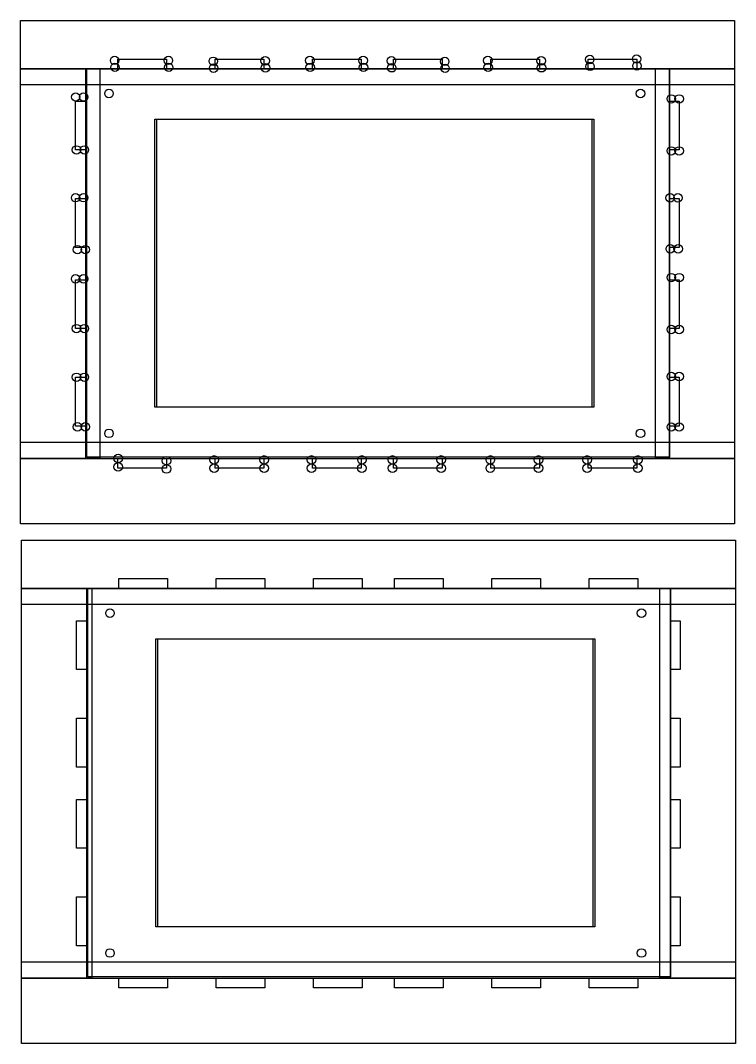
# Model space of a CAD drawing. Extents: x 37 to 368, y 10 to 598.
# Drawn here: x 93 to 313.4, y 9.9 to 324.9 of the extents above; entities that cross this region are included whole.
import ezdxf

# ---------------------------------------------------------------- set-up
doc = ezdxf.new("R2010")
doc.units = 0
doc.layers.add('Layer_1', color=7, linetype='CONTINUOUS')

msp = doc.modelspace()

# ---------------------------------------------------------------- linework, layer by layer
at = {"layer": 'Layer_1', "color": 7}
for points in [[(93, 324.86832), (313.077609, 324.86832), (313.077609, 309.999984), (93, 309.999984), (93, 324.86832)], [(93, 324.86832), (313.077609, 324.86832), (313.077609, 304.999992), (93, 304.999992), (93, 324.86832)], [(123.000002, 312.999975), (138.000002, 312.999975), (138.000002, 309.999975), (123.000002, 309.999975), (123.000002, 312.999975)], [(123.000002, 312.999975), (138.000002, 312.999975), (138.000002, 309.999975), (123.000002, 309.999975), (123.000002, 312.999975)], [(123.333558, 312.569567), (123.333558, 312.569567)], [(139.898001, 312.569567), (139.898001, 312.569567)], [(152.999999, 312.999992), (167.999998, 312.999992), (167.999998, 309.999992), (152.999999, 309.999992), (152.999999, 312.999992)], [(152.999999, 312.999992), (167.999998, 312.999992), (167.999998, 309.999992), (152.999999, 309.999992), (152.999999, 312.999992)], [(153.73709, 312.301527), (153.73709, 312.301527)], [(169.737092, 312.430416), (169.737092, 312.430416)], [(182.999992, 312.999992), (197.999992, 312.999992), (197.999992, 309.999992), (182.999992, 309.999992), (182.999992, 312.999992)], [(182.999992, 312.999992), (197.999992, 312.999992), (197.999992, 309.999992), (182.999992, 309.999992), (182.999992, 312.999992)], [(183.501072, 312.569567), (183.501072, 312.569567)], [(199.936628, 312.569567), (199.936628, 312.569567)], [(207.999999, 312.999992), (222.999998, 312.999992), (222.999998, 309.999992), (207.999999, 309.999992), (207.999999, 312.999992)], [(207.999999, 312.999992), (222.999998, 312.999992), (222.999998, 309.999992), (207.999999, 309.999992), (207.999999, 312.999992)], [(208.635092, 312.435547), (208.635092, 312.435547)], [(225.065516, 312.2629), (225.065516, 312.2629)], [(237.999995, 312.999992), (252.999995, 312.999992), (252.999995, 309.999992), (237.999995, 309.999992), (237.999995, 312.999992)], [(237.999995, 312.999992), (252.999995, 312.999992), (252.999995, 309.999992), (237.999995, 309.999992), (237.999995, 312.999992)], [(238.333556, 312.569567), (238.333556, 312.569567)], [(254.763981, 312.435547), (254.763981, 312.435547)], [(267.999989, 312.999975), (282.999989, 312.999975), (282.999989, 309.999975), (267.999989, 309.999975), (267.999989, 312.999975)], [(267.999989, 312.999975), (282.999989, 312.999975), (282.999989, 309.999975), (267.999989, 309.999975), (267.999989, 312.999975)], [(269.737092, 312.865971), (269.737092, 312.865971)], [(284.199536, 312.999991), (284.199536, 312.999991)], [(93, 309.999986), (113, 309.999986), (113, 189.999989), (93, 189.999989), (93, 309.999986)], [(93, 309.999986), (117.490002, 309.999986), (117.490002, 189.999989), (93, 189.999989), (93, 309.999986)], [(113.412053, 309.999986), (293.000007, 309.999986), (293.000007, 190.412039), (113.412053, 190.412039), (113.412053, 309.999986)], [(113.412053, 309.999986), (293.000007, 309.999986), (293.000007, 190.412039), (113.412053, 190.412039), (113.412053, 309.999986)], [(123.435556, 310.435547), (123.435556, 310.435547)], [(139.999999, 310.435547), (139.999999, 310.435547)], [(153.839088, 310.167507), (153.839088, 310.167507)], [(169.83909, 310.296396), (169.83909, 310.296396)], [(183.60307, 310.435547), (183.60307, 310.435547)], [(200.038626, 310.435547), (200.038626, 310.435547)], [(208.73709, 310.301527), (208.73709, 310.301527)], [(225.167514, 310.12888), (225.167514, 310.12888)], [(238.435554, 310.435547), (238.435554, 310.435547)], [(254.865979, 310.301527), (254.865979, 310.301527)], [(269.83909, 310.731951), (269.83909, 310.731951)], [(284.301534, 310.865971), (284.301534, 310.865971)], [(288.685563, 309.999986), (313.07761, 309.999986), (313.07761, 189.99998), (288.685563, 189.99998), (288.685563, 309.999986)], [(292.99995, 309.999986), (313.07757, 309.999986), (313.07757, 189.99998), (292.99995, 189.99998), (292.99995, 309.999986)], [(110.000003, 299.999976), (113.000003, 299.999976), (113.000003, 284.999976), (110.000003, 284.999976), (110.000003, 299.999976)], [(110.000003, 299.999976), (113.000003, 299.999976), (113.000003, 284.999976), (110.000003, 284.999976), (110.000003, 299.999976)], [(111.323535, 301.301527), (111.323535, 301.301527)], [(113.75909, 301.301527), (113.75909, 301.301527)], [(121.613334, 302.374992), (121.613334, 302.374992)], [(285.39556, 302.374992), (285.39556, 302.374992)], [(293.000007, 299.999976), (296.000007, 299.999976), (296.000007, 284.999976), (293.000007, 284.999976), (293.000007, 299.999976)], [(293.000007, 299.999976), (296.000007, 299.999976), (296.000007, 284.999976), (293.000007, 284.999976), (293.000007, 299.999976)], [(294.865981, 300.698456), (294.865981, 300.698456)], [(297.301536, 300.698456), (297.301536, 300.698456)], [(134.45858, 294.435535), (269.128886, 294.435535), (269.128886, 205.765228), (134.45858, 205.765228), (134.45858, 294.435535)], [(135.023025, 294.435535), (269.693331, 294.435535), (269.693331, 205.765228), (135.023025, 205.765228), (135.023025, 294.435535)], [(111.564445, 284.999991), (111.564445, 284.999991)], [(114, 284.999991), (114, 284.999991)], [(294.865981, 284.698456), (294.865981, 284.698456)], [(297.301536, 284.698456), (297.301536, 284.698456)], [(110.000003, 269.999981), (113.000003, 269.999981), (113.000003, 254.999982), (110.000003, 254.999982), (110.000003, 269.999981)], [(110.000003, 269.999981), (113.000003, 269.999981), (113.000003, 254.999982), (110.000003, 254.999982), (110.000003, 269.999981)], [(111.301535, 270.301527), (111.301535, 270.301527)], [(113.737091, 270.301527), (113.737091, 270.301527)], [(293.000007, 269.999981), (296.000007, 269.999981), (296.000007, 254.999982), (293.000007, 254.999982), (293.000007, 269.999981)], [(293.000007, 269.999981), (296.000007, 269.999981), (296.000007, 254.999982), (293.000007, 254.999982), (293.000007, 269.999981)], [(294.501536, 270.2629), (294.501536, 270.2629)], [(296.937091, 270.2629), (296.937091, 270.2629)], [(111.86598, 254.301527), (111.86598, 254.301527)], [(114.301535, 254.301527), (114.301535, 254.301527)], [(294.564443, 254.564437), (294.564443, 254.564437)], [(296.999999, 254.564437), (296.999999, 254.564437)], [(110.000003, 244.999993), (113.000003, 244.999993), (113.000003, 229.999993), (110.000003, 229.999993), (110.000003, 244.999993)], [(110.000003, 244.999993), (113.000003, 244.999993), (113.000003, 229.999993), (110.000003, 229.999993), (110.000003, 244.999993)], [(111.301535, 245.301528), (111.301535, 245.301528)], [(113.737091, 245.301528), (113.737091, 245.301528)], [(293.000007, 244.999993), (296.000007, 244.999993), (296.000007, 229.999993), (293.000007, 229.999993), (293.000007, 244.999993)], [(293.000007, 244.999993), (296.000007, 244.999993), (296.000007, 229.999993), (293.000007, 229.999993), (293.000007, 244.999993)], [(294.865981, 245.698457), (294.865981, 245.698457)], [(297.301536, 245.698457), (297.301536, 245.698457)], [(111.564445, 229.999992), (111.564445, 229.999992)], [(114, 229.999992), (114, 229.999992)], [(294.865981, 229.698455), (294.865981, 229.698455)], [(297.301536, 229.698455), (297.301536, 229.698455)], [(110.000003, 214.999999), (113.000003, 214.999999), (113.000003, 199.999999), (110.000003, 199.999999), (110.000003, 214.999999)], [(110.000003, 214.999999), (113.000003, 214.999999), (113.000003, 199.999999), (110.000003, 199.999999), (110.000003, 214.999999)], [(111.564445, 214.999991), (111.564445, 214.999991)], [(114, 214.999991), (114, 214.999991)], [(293.000007, 214.999999), (296.000007, 214.999999), (296.000007, 199.999999), (293.000007, 199.999999), (293.000007, 214.999999)], [(293.000007, 214.999999), (296.000007, 214.999999), (296.000007, 199.999999), (293.000007, 199.999999), (293.000007, 214.999999)], [(294.865981, 215.262901), (294.865981, 215.262901)], [(297.301536, 215.262901), (297.301536, 215.262901)], [(111.86598, 199.737083), (111.86598, 199.737083)], [(114.301535, 199.737083), (114.301535, 199.737083)], [(294.865981, 199.698456), (294.865981, 199.698456)], [(297.301536, 199.698456), (297.301536, 199.698456)], [(121.613227, 197.741992), (121.613227, 197.741992)], [(285.39556, 197.741992), (285.39556, 197.741992)], [(93, 194.999988), (313.077592, 194.999988), (313.077592, 169.868307), (93, 169.868307), (93, 194.999988)], [(93, 189.999993), (313.077592, 189.999993), (313.077592, 169.868312), (93, 169.868312), (93, 189.999993)], [(123.000002, 189.999993), (138.000002, 189.999993), (138.000002, 186.999993), (123.000002, 186.999993), (123.000002, 189.999993)], [(123.000002, 189.999993), (138.000002, 189.999993), (138.000002, 186.999993), (123.000002, 186.999993), (123.000002, 189.999993)], [(124.435556, 189.999993), (124.435556, 189.999993)], [(139.322228, 189.32222), (139.322228, 189.32222)], [(152.999999, 189.999993), (167.999998, 189.999993), (167.999998, 186.999993), (152.999999, 186.999993), (152.999999, 189.999993)], [(152.999999, 189.999993), (167.999998, 189.999993), (167.999998, 186.999993), (152.999999, 186.999993), (152.999999, 189.999993)], [(154.00633, 189.548875), (154.00633, 189.548875)], [(169.441887, 189.548875), (169.441887, 189.548875)], [(182.999992, 189.999993), (197.999992, 189.999993), (197.999992, 186.999993), (182.999992, 186.999993), (182.999992, 189.999993)], [(182.999992, 189.999993), (197.999992, 189.999993), (197.999992, 186.999993), (182.999992, 186.999993), (182.999992, 189.999993)], [(184.006329, 189.548875), (184.006329, 189.548875)], [(199.570774, 189.548875), (199.570774, 189.548875)], [(207.999999, 189.999993), (222.999998, 189.999993), (222.999998, 186.999993), (207.999999, 186.999993), (207.999999, 189.999993)], [(207.999999, 189.999993), (222.999998, 189.999993), (222.999998, 186.999993), (207.999999, 186.999993), (207.999999, 189.999993)], [(209.00633, 189.548875), (209.00633, 189.548875)], [(224.006331, 189.548875), (224.006331, 189.548875)], [(237.999995, 189.999993), (252.999995, 189.999993), (252.999995, 186.999993), (237.999995, 186.999993), (237.999995, 189.999993)], [(237.999995, 189.999993), (252.999995, 189.999993), (252.999995, 186.999993), (237.999995, 186.999993), (237.999995, 189.999993)], [(239.13522, 189.548875), (239.13522, 189.548875)], [(254.00633, 189.548875), (254.00633, 189.548875)], [(267.999989, 189.999993), (282.999989, 189.999993), (282.999989, 186.999993), (267.999989, 186.999993), (267.999989, 189.999993)], [(267.999989, 189.999993), (282.999989, 189.999993), (282.999989, 186.999993), (267.999989, 186.999993), (267.999989, 189.999993)], [(269.006331, 189.548875), (269.006331, 189.548875)], [(284.570774, 189.548875), (284.570774, 189.548875)], [(124.429226, 187.451109), (124.429226, 187.451109)], [(139.315898, 186.773335), (139.315898, 186.773335)], [(153.999999, 186.999991), (153.999999, 186.999991)], [(169.435557, 186.999991), (169.435557, 186.999991)], [(183.999999, 186.999991), (183.999999, 186.999991)], [(199.564444, 186.999991), (199.564444, 186.999991)], [(208.999999, 186.999991), (208.999999, 186.999991)], [(224, 186.999991), (224, 186.999991)], [(239.12889, 186.999991), (239.12889, 186.999991)], [(254, 186.999991), (254, 186.999991)], [(269.000001, 186.999991), (269.000001, 186.999991)], [(284.564443, 186.999991), (284.564443, 186.999991)], [(93.306666, 164.868321), (313.384274, 164.868321), (313.384274, 149.999984), (93.306666, 149.999984), (93.306666, 164.868321)], [(93.306666, 164.868321), (313.384274, 164.868321), (313.384274, 144.999988), (93.306666, 144.999988), (93.306666, 164.868321)], [(123.306668, 152.999976), (138.306667, 152.999976), (138.306667, 149.999976), (123.306668, 149.999976), (123.306668, 152.999976)], [(153.306664, 152.999993), (168.306664, 152.999993), (168.306664, 149.999993), (153.306664, 149.999993), (153.306664, 152.999993)], [(183.306658, 152.999993), (198.306658, 152.999993), (198.306658, 149.999993), (183.306658, 149.999993), (183.306658, 152.999993)], [(208.306664, 152.999993), (223.306664, 152.999993), (223.306664, 149.999993), (208.306664, 149.999993), (208.306664, 152.999993)], [(238.306661, 152.999993), (253.30666, 152.999993), (253.30666, 149.999993), (238.306661, 149.999993), (238.306661, 152.999993)], [(268.306654, 152.999976), (283.306654, 152.999976), (283.306654, 149.999976), (268.306654, 149.999976), (268.306654, 152.999976)], [(93.306666, 149.999988), (113.306666, 149.999988), (113.306666, 29.999991), (93.306666, 29.999991), (93.306666, 149.999988)], [(93.306666, 149.999988), (114.999999, 149.999988), (114.999999, 29.999991), (93.306666, 29.999991), (93.306666, 149.999988)], [(113.718718, 149.999988), (293.306672, 149.999988), (293.306672, 30.412041), (113.718718, 30.412041), (113.718718, 149.999988)], [(113.718718, 149.999988), (293.306672, 149.999988), (293.306672, 30.412041), (113.718718, 30.412041), (113.718718, 149.999988)], [(290.000013, 149.999988), (313.384279, 149.999988), (313.384279, 29.999982), (290.000013, 29.999982), (290.000013, 149.999988)], [(293.306641, 149.999988), (313.384261, 149.999988), (313.384261, 29.999982), (293.306641, 29.999982), (293.306641, 149.999988)], [(121.92, 142.37499), (121.92, 142.37499)], [(285.702225, 142.37499), (285.702225, 142.37499)], [(110.306668, 139.999977), (113.306668, 139.999977), (113.306668, 124.999977), (110.306668, 124.999977), (110.306668, 139.999977)], [(293.306669, 139.999977), (296.306669, 139.999977), (296.306669, 124.999977), (293.306669, 124.999977), (293.306669, 139.999977)], [(134.765246, 134.435528), (269.435552, 134.435528), (269.435552, 45.76522), (134.765246, 45.76522), (134.765246, 134.435528)], [(135.32969, 134.435528), (269.999996, 134.435528), (269.999996, 45.76522), (135.32969, 45.76522), (135.32969, 134.435528)], [(110.306668, 109.999983), (113.306668, 109.999983), (113.306668, 94.999984), (110.306668, 94.999984), (110.306668, 109.999983)], [(293.306669, 109.999983), (296.306669, 109.999983), (296.306669, 94.999984), (293.306669, 94.999984), (293.306669, 109.999983)], [(110.306668, 84.999991), (113.306668, 84.999991), (113.306668, 69.999991), (110.306668, 69.999991), (110.306668, 84.999991)], [(293.306669, 84.999991), (296.306669, 84.999991), (296.306669, 69.999991), (293.306669, 69.999991), (293.306669, 84.999991)], [(110.306668, 54.999997), (113.306668, 54.999997), (113.306668, 39.999998), (110.306668, 39.999998), (110.306668, 54.999997)], [(293.306669, 54.999997), (296.306669, 54.999997), (296.306669, 39.999998), (293.306669, 39.999998), (293.306669, 54.999997)], [(93.306666, 34.999995), (313.384257, 34.999995), (313.384257, 9.868314), (93.306666, 9.868314), (93.306666, 34.999995)], [(121.919892, 37.741991), (121.919892, 37.741991)], [(285.702225, 37.741991), (285.702225, 37.741991)], [(93.306666, 29.999991), (313.384257, 29.999991), (313.384257, 9.86831), (93.306666, 9.86831), (93.306666, 29.999991)], [(123.306668, 29.999991), (138.306667, 29.999991), (138.306667, 26.999991), (123.306668, 26.999991), (123.306668, 29.999991)], [(153.306664, 29.999991), (168.306664, 29.999991), (168.306664, 26.999991), (153.306664, 26.999991), (153.306664, 29.999991)], [(183.306658, 29.999991), (198.306658, 29.999991), (198.306658, 26.999991), (183.306658, 26.999991), (183.306658, 29.999991)], [(208.306664, 29.999991), (223.306664, 29.999991), (223.306664, 26.999991), (208.306664, 26.999991), (208.306664, 29.999991)], [(238.306661, 29.999991), (253.30666, 29.999991), (253.30666, 26.999991), (238.306661, 26.999991), (238.306661, 29.999991)], [(268.306654, 29.999991), (283.306654, 29.999991), (283.306654, 26.999991), (268.306654, 26.999991), (268.306654, 29.999991)]]:
    msp.add_lwpolyline(points, close=True, dxfattribs=at)
for points in [[(120.730488, 312.569567), (120.730488, 313.288385), (121.313205, 313.871102), (122.032022, 313.871102)], [(122.032022, 311.268031), (121.313205, 311.268031), (120.730488, 311.850748), (120.730488, 312.569567)], [(122.032022, 313.871102), (122.750841, 313.871102), (123.333558, 313.288385), (123.333558, 312.569567)], [(123.333558, 312.569567), (123.333558, 311.850748), (122.750841, 311.268031), (122.032022, 311.268031)], [(137.294931, 312.569567), (137.294931, 313.288385), (137.877648, 313.871102), (138.596465, 313.871102)], [(138.596465, 311.268031), (137.877648, 311.268031), (137.294931, 311.850748), (137.294931, 312.569567)], [(138.596465, 313.871102), (139.315284, 313.871102), (139.898001, 313.288385), (139.898001, 312.569567)], [(139.898001, 312.569567), (139.898001, 311.850748), (139.315284, 311.268031), (138.596465, 311.268031)], [(151.134019, 312.301527), (151.134019, 313.020345), (151.716737, 313.603062), (152.435554, 313.603062)], [(152.435554, 310.999991), (151.716737, 310.999991), (151.134019, 311.582708), (151.134019, 312.301527)], [(152.435554, 313.603062), (153.154373, 313.603062), (153.73709, 313.020345), (153.73709, 312.301527)], [(153.73709, 312.301527), (153.73709, 311.582708), (153.154373, 310.999991), (152.435554, 310.999991)], [(167.134021, 312.430416), (167.134021, 313.149234), (167.716738, 313.731951), (168.435556, 313.731951)], [(168.435556, 311.12888), (167.716738, 311.12888), (167.134021, 311.711597), (167.134021, 312.430416)], [(168.435556, 313.731951), (169.154374, 313.731951), (169.737092, 313.149234), (169.737092, 312.430416)], [(169.737092, 312.430416), (169.737092, 311.711597), (169.154374, 311.12888), (168.435556, 311.12888)], [(180.898002, 312.569567), (180.898002, 313.288385), (181.480719, 313.871102), (182.199536, 313.871102)], [(182.199536, 311.268031), (181.480719, 311.268031), (180.898002, 311.850748), (180.898002, 312.569567)], [(182.199536, 313.871102), (182.918355, 313.871102), (183.501072, 313.288385), (183.501072, 312.569567)], [(183.501072, 312.569567), (183.501072, 311.850748), (182.918355, 311.268031), (182.199536, 311.268031)], [(197.333557, 312.569567), (197.333557, 313.288385), (197.916274, 313.871102), (198.635092, 313.871102)], [(198.635092, 311.268031), (197.916274, 311.268031), (197.333557, 311.850748), (197.333557, 312.569567)], [(198.635092, 313.871102), (199.353911, 313.871102), (199.936628, 313.288385), (199.936628, 312.569567)], [(199.936628, 312.569567), (199.936628, 311.850748), (199.353911, 311.268031), (198.635092, 311.268031)], [(206.032022, 312.435547), (206.032022, 313.154365), (206.614739, 313.737082), (207.333556, 313.737082)], [(207.333556, 311.134011), (206.614739, 311.134011), (206.032022, 311.716728), (206.032022, 312.435547)], [(207.333556, 313.737082), (208.052375, 313.737082), (208.635092, 313.154365), (208.635092, 312.435547)], [(208.635092, 312.435547), (208.635092, 311.716728), (208.052375, 311.134011), (207.333556, 311.134011)], [(222.462446, 312.2629), (222.462446, 312.981718), (223.045163, 313.564436), (223.763981, 313.564436)], [(223.763981, 310.961365), (223.045163, 310.961365), (222.462446, 311.544082), (222.462446, 312.2629)], [(223.763981, 313.564436), (224.482799, 313.564436), (225.065516, 312.981718), (225.065516, 312.2629)], [(225.065516, 312.2629), (225.065516, 311.544082), (224.482799, 310.961365), (223.763981, 310.961365)], [(235.730486, 312.569567), (235.730486, 313.288385), (236.313203, 313.871102), (237.032021, 313.871102)], [(237.032021, 311.268031), (236.313203, 311.268031), (235.730486, 311.850748), (235.730486, 312.569567)], [(237.032021, 313.871102), (237.750839, 313.871102), (238.333556, 313.288385), (238.333556, 312.569567)], [(238.333556, 312.569567), (238.333556, 311.850748), (237.750839, 311.268031), (237.032021, 311.268031)], [(252.160911, 312.435547), (252.160911, 313.154365), (252.743628, 313.737082), (253.462445, 313.737082)], [(253.462445, 311.134011), (252.743628, 311.134011), (252.160911, 311.716728), (252.160911, 312.435547)], [(253.462445, 313.737082), (254.181264, 313.737082), (254.763981, 313.154365), (254.763981, 312.435547)], [(254.763981, 312.435547), (254.763981, 311.716728), (254.181264, 311.134011), (253.462445, 311.134011)], [(267.134022, 312.865971), (267.134022, 313.584789), (267.716739, 314.167507), (268.435556, 314.167507)], [(268.435556, 311.564436), (267.716739, 311.564436), (267.134022, 312.147153), (267.134022, 312.865971)], [(267.23602, 310.731951), (267.23602, 311.450769), (267.818737, 312.033487), (268.537554, 312.033487)], [(268.435556, 314.167507), (269.154375, 314.167507), (269.737092, 313.584789), (269.737092, 312.865971)], [(269.737092, 312.865971), (269.737092, 312.147153), (269.154375, 311.564436), (268.435556, 311.564436)], [(268.537554, 312.033487), (269.256373, 312.033487), (269.83909, 311.450769), (269.83909, 310.731951)], [(281.596466, 312.999991), (281.596466, 313.718809), (282.179183, 314.301527), (282.898, 314.301527)], [(282.898, 311.698456), (282.179183, 311.698456), (281.596466, 312.281173), (281.596466, 312.999991)], [(281.698464, 310.865971), (281.698464, 311.584789), (282.281181, 312.167507), (282.999998, 312.167507)], [(282.898, 314.301527), (283.616819, 314.301527), (284.199536, 313.718809), (284.199536, 312.999991)], [(284.199536, 312.999991), (284.199536, 312.281173), (283.616819, 311.698456), (282.898, 311.698456)], [(282.999998, 312.167507), (283.718817, 312.167507), (284.301534, 311.584789), (284.301534, 310.865971)], [(120.832485, 310.435547), (120.832485, 311.154365), (121.415203, 311.737082), (122.13402, 311.737082)], [(122.13402, 309.134011), (121.415203, 309.134011), (120.832485, 309.716729), (120.832485, 310.435547)], [(122.13402, 311.737082), (122.852839, 311.737082), (123.435556, 311.154365), (123.435556, 310.435547)], [(123.435556, 310.435547), (123.435556, 309.716729), (122.852839, 309.134011), (122.13402, 309.134011)], [(137.396929, 310.435547), (137.396929, 311.154365), (137.979646, 311.737082), (138.698463, 311.737082)], [(138.698463, 309.134011), (137.979646, 309.134011), (137.396929, 309.716729), (137.396929, 310.435547)], [(138.698463, 311.737082), (139.417282, 311.737082), (139.999999, 311.154365), (139.999999, 310.435547)], [(139.999999, 310.435547), (139.999999, 309.716729), (139.417282, 309.134011), (138.698463, 309.134011)], [(151.236017, 310.167507), (151.236017, 310.886325), (151.818734, 311.469042), (152.537552, 311.469042)], [(152.537552, 308.865971), (151.818734, 308.865971), (151.236017, 309.448689), (151.236017, 310.167507)], [(152.537552, 311.469042), (153.256371, 311.469042), (153.839088, 310.886325), (153.839088, 310.167507)], [(153.839088, 310.167507), (153.839088, 309.448689), (153.256371, 308.865971), (152.537552, 308.865971)], [(167.236019, 310.296396), (167.236019, 311.015214), (167.818736, 311.597931), (168.537554, 311.597931)], [(168.537554, 308.99486), (167.818736, 308.99486), (167.236019, 309.577577), (167.236019, 310.296396)], [(168.537554, 311.597931), (169.256372, 311.597931), (169.83909, 311.015214), (169.83909, 310.296396)], [(169.83909, 310.296396), (169.83909, 309.577577), (169.256372, 308.99486), (168.537554, 308.99486)], [(181, 310.435547), (181, 311.154365), (181.582717, 311.737082), (182.301534, 311.737082)], [(182.301534, 309.134011), (181.582717, 309.134011), (181, 309.716729), (181, 310.435547)], [(182.301534, 311.737082), (183.020353, 311.737082), (183.60307, 311.154365), (183.60307, 310.435547)], [(183.60307, 310.435547), (183.60307, 309.716729), (183.020353, 309.134011), (182.301534, 309.134011)], [(197.435555, 310.435547), (197.435555, 311.154365), (198.018272, 311.737082), (198.73709, 311.737082)], [(198.73709, 309.134011), (198.018272, 309.134011), (197.435555, 309.716729), (197.435555, 310.435547)], [(198.73709, 311.737082), (199.455908, 311.737082), (200.038626, 311.154365), (200.038626, 310.435547)], [(200.038626, 310.435547), (200.038626, 309.716729), (199.455908, 309.134011), (198.73709, 309.134011)], [(206.13402, 310.301527), (206.13402, 311.020345), (206.716737, 311.603062), (207.435554, 311.603062)], [(207.435554, 308.999991), (206.716737, 308.999991), (206.13402, 309.582709), (206.13402, 310.301527)], [(207.435554, 311.603062), (208.154373, 311.603062), (208.73709, 311.020345), (208.73709, 310.301527)], [(208.73709, 310.301527), (208.73709, 309.582709), (208.154373, 308.999991), (207.435554, 308.999991)], [(222.564444, 310.12888), (222.564444, 310.847698), (223.147161, 311.430416), (223.865979, 311.430416)], [(223.865979, 308.827345), (223.147161, 308.827345), (222.564444, 309.410062), (222.564444, 310.12888)], [(223.865979, 311.430416), (224.584797, 311.430416), (225.167514, 310.847698), (225.167514, 310.12888)], [(225.167514, 310.12888), (225.167514, 309.410062), (224.584797, 308.827345), (223.865979, 308.827345)], [(235.832484, 310.435547), (235.832484, 311.154365), (236.415201, 311.737082), (237.134018, 311.737082)], [(237.134018, 309.134011), (236.415201, 309.134011), (235.832484, 309.716729), (235.832484, 310.435547)], [(237.134018, 311.737082), (237.852837, 311.737082), (238.435554, 311.154365), (238.435554, 310.435547)], [(238.435554, 310.435547), (238.435554, 309.716729), (237.852837, 309.134011), (237.134018, 309.134011)], [(252.262909, 310.301527), (252.262909, 311.020345), (252.845626, 311.603062), (253.564443, 311.603062)], [(253.564443, 308.999991), (252.845626, 308.999991), (252.262909, 309.582709), (252.262909, 310.301527)], [(253.564443, 311.603062), (254.283262, 311.603062), (254.865979, 311.020345), (254.865979, 310.301527)], [(254.865979, 310.301527), (254.865979, 309.582709), (254.283262, 308.999991), (253.564443, 308.999991)], [(268.537554, 309.430416), (267.818737, 309.430416), (267.23602, 310.013133), (267.23602, 310.731951)], [(269.83909, 310.731951), (269.83909, 310.013133), (269.256373, 309.430416), (268.537554, 309.430416)], [(282.999998, 309.564436), (282.281181, 309.564436), (281.698464, 310.147153), (281.698464, 310.865971)], [(284.301534, 310.865971), (284.301534, 310.147153), (283.718817, 309.564436), (282.999998, 309.564436)], [(108.720464, 301.301527), (108.720464, 302.020345), (109.303182, 302.603062), (110.021999, 302.603062)], [(110.021999, 302.603062), (110.740818, 302.603062), (111.323535, 302.020345), (111.323535, 301.301527)], [(111.15602, 301.301527), (111.15602, 302.020345), (111.738737, 302.603062), (112.457554, 302.603062)], [(112.457554, 302.603062), (113.176373, 302.603062), (113.75909, 302.020345), (113.75909, 301.301527)], [(118.96888, 302.374992), (118.96888, 303.10524), (119.560862, 303.697217), (120.291107, 303.697217)], [(120.291107, 303.697217), (121.021353, 303.697217), (121.613334, 303.10524), (121.613334, 302.374992)], [(282.751105, 302.374992), (282.751105, 303.10524), (283.343087, 303.697217), (284.073332, 303.697217)], [(284.073332, 303.697217), (284.803579, 303.697217), (285.39556, 303.10524), (285.39556, 302.374992)], [(110.021999, 299.999991), (109.303182, 299.999991), (108.720464, 300.582708), (108.720464, 301.301527)], [(111.323535, 301.301527), (111.323535, 300.582708), (110.740818, 299.999991), (110.021999, 299.999991)], [(112.457554, 299.999991), (111.738737, 299.999991), (111.15602, 300.582708), (111.15602, 301.301527)], [(113.75909, 301.301527), (113.75909, 300.582708), (113.176373, 299.999991), (112.457554, 299.999991)], [(120.291107, 301.052768), (119.560862, 301.052768), (118.96888, 301.644744), (118.96888, 302.374992)], [(121.613334, 302.374992), (121.613334, 301.644744), (121.021353, 301.052768), (120.291107, 301.052768)], [(284.073332, 301.052768), (283.343087, 301.052768), (282.751105, 301.644744), (282.751105, 302.374992)], [(285.39556, 302.374992), (285.39556, 301.644744), (284.803579, 301.052768), (284.073332, 301.052768)], [(292.262911, 300.698456), (292.262911, 301.417274), (292.845628, 301.999991), (293.564445, 301.999991)], [(293.564445, 299.39692), (292.845628, 299.39692), (292.262911, 299.979637), (292.262911, 300.698456)], [(293.564445, 301.999991), (294.283264, 301.999991), (294.865981, 301.417274), (294.865981, 300.698456)], [(294.865981, 300.698456), (294.865981, 299.979637), (294.283264, 299.39692), (293.564445, 299.39692)], [(294.698466, 300.698456), (294.698466, 301.417274), (295.281183, 301.999991), (296, 301.999991)], [(296, 299.39692), (295.281183, 299.39692), (294.698466, 299.979637), (294.698466, 300.698456)], [(296, 301.999991), (296.718819, 301.999991), (297.301536, 301.417274), (297.301536, 300.698456)], [(297.301536, 300.698456), (297.301536, 299.979637), (296.718819, 299.39692), (296, 299.39692)], [(108.961375, 284.999991), (108.961375, 285.71881), (109.544092, 286.301527), (110.262909, 286.301527)], [(110.262909, 283.698456), (109.544092, 283.698456), (108.961375, 284.281173), (108.961375, 284.999991)], [(110.262909, 286.301527), (110.981728, 286.301527), (111.564445, 285.71881), (111.564445, 284.999991)], [(111.564445, 284.999991), (111.564445, 284.281173), (110.981728, 283.698456), (110.262909, 283.698456)], [(111.39693, 284.999991), (111.39693, 285.71881), (111.979647, 286.301527), (112.698465, 286.301527)], [(112.698465, 283.698456), (111.979647, 283.698456), (111.39693, 284.281173), (111.39693, 284.999991)], [(112.698465, 286.301527), (113.417283, 286.301527), (114, 285.71881), (114, 284.999991)], [(114, 284.999991), (114, 284.281173), (113.417283, 283.698456), (112.698465, 283.698456)], [(292.262911, 284.698456), (292.262911, 285.417274), (292.845628, 285.999991), (293.564445, 285.999991)], [(293.564445, 283.39692), (292.845628, 283.39692), (292.262911, 283.979638), (292.262911, 284.698456)], [(293.564445, 285.999991), (294.283264, 285.999991), (294.865981, 285.417274), (294.865981, 284.698456)], [(294.865981, 284.698456), (294.865981, 283.979638), (294.283264, 283.39692), (293.564445, 283.39692)], [(294.698466, 284.698456), (294.698466, 285.417274), (295.281183, 285.999991), (296, 285.999991)], [(296, 283.39692), (295.281183, 283.39692), (294.698466, 283.979638), (294.698466, 284.698456)], [(296, 285.999991), (296.718819, 285.999991), (297.301536, 285.417274), (297.301536, 284.698456)], [(297.301536, 284.698456), (297.301536, 283.979638), (296.718819, 283.39692), (296, 283.39692)], [(108.698465, 270.301527), (108.698465, 271.020345), (109.281182, 271.603062), (110, 271.603062)], [(110, 271.603062), (110.718818, 271.603062), (111.301535, 271.020345), (111.301535, 270.301527)], [(111.13402, 270.301527), (111.13402, 271.020345), (111.716738, 271.603062), (112.435555, 271.603062)], [(112.435555, 271.603062), (113.154374, 271.603062), (113.737091, 271.020345), (113.737091, 270.301527)], [(291.898466, 270.2629), (291.898466, 270.981719), (292.481183, 271.564436), (293.2, 271.564436)], [(293.2, 271.564436), (293.918819, 271.564436), (294.501536, 270.981719), (294.501536, 270.2629)], [(294.334021, 270.2629), (294.334021, 270.981719), (294.916738, 271.564436), (295.635555, 271.564436)], [(295.635555, 271.564436), (296.354374, 271.564436), (296.937091, 270.981719), (296.937091, 270.2629)], [(110, 268.999991), (109.281182, 268.999991), (108.698465, 269.582709), (108.698465, 270.301527)], [(111.301535, 270.301527), (111.301535, 269.582709), (110.718818, 268.999991), (110, 268.999991)], [(112.435555, 268.999991), (111.716738, 268.999991), (111.13402, 269.582709), (111.13402, 270.301527)], [(113.737091, 270.301527), (113.737091, 269.582709), (113.154374, 268.999991), (112.435555, 268.999991)], [(293.2, 268.961365), (292.481183, 268.961365), (291.898466, 269.544082), (291.898466, 270.2629)], [(294.501536, 270.2629), (294.501536, 269.544082), (293.918819, 268.961365), (293.2, 268.961365)], [(295.635555, 268.961365), (294.916738, 268.961365), (294.334021, 269.544082), (294.334021, 270.2629)], [(296.937091, 270.2629), (296.937091, 269.544082), (296.354374, 268.961365), (295.635555, 268.961365)], [(109.26291, 254.301527), (109.26291, 255.020345), (109.845627, 255.603063), (110.564444, 255.603063)], [(110.564444, 255.603063), (111.283263, 255.603063), (111.86598, 255.020345), (111.86598, 254.301527)], [(111.698465, 254.301527), (111.698465, 255.020345), (112.281182, 255.603063), (112.999999, 255.603063)], [(112.999999, 255.603063), (113.718818, 255.603063), (114.301535, 255.020345), (114.301535, 254.301527)], [(291.961373, 254.564437), (291.961373, 255.283255), (292.54409, 255.865972), (293.262907, 255.865972)], [(293.262907, 255.865972), (293.981726, 255.865972), (294.564443, 255.283255), (294.564443, 254.564437)], [(294.396928, 254.564437), (294.396928, 255.283255), (294.979645, 255.865972), (295.698463, 255.865972)], [(295.698463, 255.865972), (296.417281, 255.865972), (296.999999, 255.283255), (296.999999, 254.564437)], [(110.564444, 252.999992), (109.845627, 252.999992), (109.26291, 253.582709), (109.26291, 254.301527)], [(111.86598, 254.301527), (111.86598, 253.582709), (111.283263, 252.999992), (110.564444, 252.999992)], [(112.999999, 252.999992), (112.281182, 252.999992), (111.698465, 253.582709), (111.698465, 254.301527)], [(114.301535, 254.301527), (114.301535, 253.582709), (113.718818, 252.999992), (112.999999, 252.999992)], [(293.262907, 253.262901), (292.54409, 253.262901), (291.961373, 253.845619), (291.961373, 254.564437)], [(294.564443, 254.564437), (294.564443, 253.845619), (293.981726, 253.262901), (293.262907, 253.262901)], [(295.698463, 253.262901), (294.979645, 253.262901), (294.396928, 253.845619), (294.396928, 254.564437)], [(296.999999, 254.564437), (296.999999, 253.845619), (296.417281, 253.262901), (295.698463, 253.262901)], [(108.698465, 245.301528), (108.698465, 246.020346), (109.281182, 246.603064), (110, 246.603064)], [(110, 246.603064), (110.718818, 246.603064), (111.301535, 246.020346), (111.301535, 245.301528)], [(111.13402, 245.301528), (111.13402, 246.020346), (111.716738, 246.603064), (112.435555, 246.603064)], [(112.435555, 246.603064), (113.154374, 246.603064), (113.737091, 246.020346), (113.737091, 245.301528)], [(292.262911, 245.698457), (292.262911, 246.417275), (292.845628, 246.999992), (293.564445, 246.999992)], [(293.564445, 246.999992), (294.283264, 246.999992), (294.865981, 246.417275), (294.865981, 245.698457)], [(294.698466, 245.698457), (294.698466, 246.417275), (295.281183, 246.999992), (296, 246.999992)], [(296, 246.999992), (296.718819, 246.999992), (297.301536, 246.417275), (297.301536, 245.698457)], [(110, 243.999993), (109.281182, 243.999993), (108.698465, 244.58271), (108.698465, 245.301528)], [(111.301535, 245.301528), (111.301535, 244.58271), (110.718818, 243.999993), (110, 243.999993)], [(112.435555, 243.999993), (111.716738, 243.999993), (111.13402, 244.58271), (111.13402, 245.301528)], [(113.737091, 245.301528), (113.737091, 244.58271), (113.154374, 243.999993), (112.435555, 243.999993)], [(293.564445, 244.396921), (292.845628, 244.396921), (292.262911, 244.979638), (292.262911, 245.698457)], [(294.865981, 245.698457), (294.865981, 244.979638), (294.283264, 244.396921), (293.564445, 244.396921)], [(296, 244.396921), (295.281183, 244.396921), (294.698466, 244.979638), (294.698466, 245.698457)], [(297.301536, 245.698457), (297.301536, 244.979638), (296.718819, 244.396921), (296, 244.396921)], [(108.961375, 229.999992), (108.961375, 230.718811), (109.544092, 231.301528), (110.262909, 231.301528)], [(110.262909, 228.698457), (109.544092, 228.698457), (108.961375, 229.281174), (108.961375, 229.999992)], [(110.262909, 231.301528), (110.981728, 231.301528), (111.564445, 230.718811), (111.564445, 229.999992)], [(111.564445, 229.999992), (111.564445, 229.281174), (110.981728, 228.698457), (110.262909, 228.698457)], [(111.39693, 229.999992), (111.39693, 230.718811), (111.979647, 231.301528), (112.698465, 231.301528)], [(112.698465, 228.698457), (111.979647, 228.698457), (111.39693, 229.281174), (111.39693, 229.999992)], [(112.698465, 231.301528), (113.417283, 231.301528), (114, 230.718811), (114, 229.999992)], [(114, 229.999992), (114, 229.281174), (113.417283, 228.698457), (112.698465, 228.698457)], [(292.262911, 229.698455), (292.262911, 230.417273), (292.845628, 230.99999), (293.564445, 230.99999)], [(293.564445, 230.99999), (294.283264, 230.99999), (294.865981, 230.417273), (294.865981, 229.698455)], [(294.698466, 229.698455), (294.698466, 230.417273), (295.281183, 230.99999), (296, 230.99999)], [(296, 230.99999), (296.718819, 230.99999), (297.301536, 230.417273), (297.301536, 229.698455)], [(293.564445, 228.396919), (292.845628, 228.396919), (292.262911, 228.979637), (292.262911, 229.698455)], [(294.865981, 229.698455), (294.865981, 228.979637), (294.283264, 228.396919), (293.564445, 228.396919)], [(296, 228.396919), (295.281183, 228.396919), (294.698466, 228.979637), (294.698466, 229.698455)], [(297.301536, 229.698455), (297.301536, 228.979637), (296.718819, 228.396919), (296, 228.396919)], [(108.961375, 214.999991), (108.961375, 215.71881), (109.544092, 216.301527), (110.262909, 216.301527)], [(110.262909, 213.698456), (109.544092, 213.698456), (108.961375, 214.281173), (108.961375, 214.999991)], [(110.262909, 216.301527), (110.981728, 216.301527), (111.564445, 215.71881), (111.564445, 214.999991)], [(111.564445, 214.999991), (111.564445, 214.281173), (110.981728, 213.698456), (110.262909, 213.698456)], [(111.39693, 214.999991), (111.39693, 215.71881), (111.979647, 216.301527), (112.698465, 216.301527)], [(112.698465, 213.698456), (111.979647, 213.698456), (111.39693, 214.281173), (111.39693, 214.999991)], [(112.698465, 216.301527), (113.417283, 216.301527), (114, 215.71881), (114, 214.999991)], [(114, 214.999991), (114, 214.281173), (113.417283, 213.698456), (112.698465, 213.698456)], [(292.262911, 215.262901), (292.262911, 215.981719), (292.845628, 216.564437), (293.564445, 216.564437)], [(293.564445, 213.961366), (292.845628, 213.961366), (292.262911, 214.544083), (292.262911, 215.262901)], [(293.564445, 216.564437), (294.283264, 216.564437), (294.865981, 215.981719), (294.865981, 215.262901)], [(294.865981, 215.262901), (294.865981, 214.544083), (294.283264, 213.961366), (293.564445, 213.961366)], [(294.698466, 215.262901), (294.698466, 215.981719), (295.281183, 216.564437), (296, 216.564437)], [(296, 213.961366), (295.281183, 213.961366), (294.698466, 214.544083), (294.698466, 215.262901)], [(296, 216.564437), (296.718819, 216.564437), (297.301536, 215.981719), (297.301536, 215.262901)], [(297.301536, 215.262901), (297.301536, 214.544083), (296.718819, 213.961366), (296, 213.961366)], [(109.26291, 199.737083), (109.26291, 200.455902), (109.845627, 201.038619), (110.564444, 201.038619)], [(110.564444, 198.435548), (109.845627, 198.435548), (109.26291, 199.018265), (109.26291, 199.737083)], [(110.564444, 201.038619), (111.283263, 201.038619), (111.86598, 200.455902), (111.86598, 199.737083)], [(111.86598, 199.737083), (111.86598, 199.018265), (111.283263, 198.435548), (110.564444, 198.435548)], [(111.698465, 199.737083), (111.698465, 200.455902), (112.281182, 201.038619), (112.999999, 201.038619)], [(112.999999, 198.435548), (112.281182, 198.435548), (111.698465, 199.018265), (111.698465, 199.737083)], [(112.999999, 201.038619), (113.718818, 201.038619), (114.301535, 200.455902), (114.301535, 199.737083)], [(114.301535, 199.737083), (114.301535, 199.018265), (113.718818, 198.435548), (112.999999, 198.435548)], [(118.968772, 197.741992), (118.968772, 198.47224), (119.560755, 199.064217), (120.291, 199.064217)], [(120.291, 199.064217), (121.021246, 199.064217), (121.613227, 198.47224), (121.613227, 197.741992)], [(282.751105, 197.741992), (282.751105, 198.47224), (283.343087, 199.064217), (284.073332, 199.064217)], [(284.073332, 199.064217), (284.803579, 199.064217), (285.39556, 198.47224), (285.39556, 197.741992)], [(292.262911, 199.698456), (292.262911, 200.417274), (292.845628, 200.999991), (293.564445, 200.999991)], [(293.564445, 198.39692), (292.845628, 198.39692), (292.262911, 198.979637), (292.262911, 199.698456)], [(293.564445, 200.999991), (294.283264, 200.999991), (294.865981, 200.417274), (294.865981, 199.698456)], [(294.865981, 199.698456), (294.865981, 198.979637), (294.283264, 198.39692), (293.564445, 198.39692)], [(294.698466, 199.698456), (294.698466, 200.417274), (295.281183, 200.999991), (296, 200.999991)], [(296, 198.39692), (295.281183, 198.39692), (294.698466, 198.979637), (294.698466, 199.698456)], [(296, 200.999991), (296.718819, 200.999991), (297.301536, 200.417274), (297.301536, 199.698456)], [(297.301536, 199.698456), (297.301536, 198.979637), (296.718819, 198.39692), (296, 198.39692)], [(120.291, 196.419768), (119.560755, 196.419768), (118.968772, 197.011744), (118.968772, 197.741992)], [(121.613227, 197.741992), (121.613227, 197.011744), (121.021246, 196.419768), (120.291, 196.419768)], [(284.073332, 196.419768), (283.343087, 196.419768), (282.751105, 197.011744), (282.751105, 197.741992)], [(285.39556, 197.741992), (285.39556, 197.011744), (284.803579, 196.419768), (284.073332, 196.419768)], [(121.791102, 189.999993), (121.791102, 190.730241), (122.383084, 191.322218), (123.113329, 191.322218)], [(123.113329, 188.677769), (122.383084, 188.677769), (121.791102, 189.269745), (121.791102, 189.999993)], [(123.113329, 191.322218), (123.843575, 191.322218), (124.435556, 190.730241), (124.435556, 189.999993)], [(124.435556, 189.999993), (124.435556, 189.269745), (123.843575, 188.677769), (123.113329, 188.677769)], [(136.677774, 189.32222), (136.677774, 190.052468), (137.269756, 190.644444), (138.000001, 190.644444)], [(138.000001, 187.999995), (137.269756, 187.999995), (136.677774, 188.591972), (136.677774, 189.32222)], [(138.000001, 190.644444), (138.730247, 190.644444), (139.322228, 190.052468), (139.322228, 189.32222)], [(139.322228, 189.32222), (139.322228, 188.591972), (138.730247, 187.999995), (138.000001, 187.999995)], [(151.361875, 189.548875), (151.361875, 190.279123), (151.953857, 190.8711), (152.684102, 190.8711)], [(152.684102, 188.226651), (151.953857, 188.226651), (151.361875, 188.818627), (151.361875, 189.548875)], [(152.684102, 190.8711), (153.414349, 190.8711), (154.00633, 190.279123), (154.00633, 189.548875)], [(154.00633, 189.548875), (154.00633, 188.818627), (153.414349, 188.226651), (152.684102, 188.226651)], [(166.797432, 189.548875), (166.797432, 190.279123), (167.389415, 190.8711), (168.11966, 190.8711)], [(168.11966, 188.226651), (167.389415, 188.226651), (166.797432, 188.818627), (166.797432, 189.548875)], [(168.11966, 190.8711), (168.849906, 190.8711), (169.441887, 190.279123), (169.441887, 189.548875)], [(169.441887, 189.548875), (169.441887, 188.818627), (168.849906, 188.226651), (168.11966, 188.226651)], [(181.361874, 189.548875), (181.361874, 190.279123), (181.953857, 190.8711), (182.684102, 190.8711)], [(182.684102, 188.226651), (181.953857, 188.226651), (181.361874, 188.818627), (181.361874, 189.548875)], [(182.684102, 190.8711), (183.414348, 190.8711), (184.006329, 190.279123), (184.006329, 189.548875)], [(184.006329, 189.548875), (184.006329, 188.818627), (183.414348, 188.226651), (182.684102, 188.226651)], [(196.92632, 189.548875), (196.92632, 190.279123), (197.518302, 190.8711), (198.248547, 190.8711)], [(198.248547, 188.226651), (197.518302, 188.226651), (196.92632, 188.818627), (196.92632, 189.548875)], [(198.248547, 190.8711), (198.978793, 190.8711), (199.570774, 190.279123), (199.570774, 189.548875)], [(199.570774, 189.548875), (199.570774, 188.818627), (198.978793, 188.226651), (198.248547, 188.226651)], [(206.361875, 189.548875), (206.361875, 190.279123), (206.953857, 190.8711), (207.684102, 190.8711)], [(207.684102, 188.226651), (206.953857, 188.226651), (206.361875, 188.818627), (206.361875, 189.548875)], [(207.684102, 190.8711), (208.414349, 190.8711), (209.00633, 190.279123), (209.00633, 189.548875)], [(209.00633, 189.548875), (209.00633, 188.818627), (208.414349, 188.226651), (207.684102, 188.226651)], [(221.361876, 189.548875), (221.361876, 190.279123), (221.953859, 190.8711), (222.684103, 190.8711)], [(222.684103, 188.226651), (221.953859, 188.226651), (221.361876, 188.818627), (221.361876, 189.548875)], [(222.684103, 190.8711), (223.41435, 190.8711), (224.006331, 190.279123), (224.006331, 189.548875)], [(224.006331, 189.548875), (224.006331, 188.818627), (223.41435, 188.226651), (222.684103, 188.226651)], [(236.490765, 189.548875), (236.490765, 190.279123), (237.082748, 190.8711), (237.812992, 190.8711)], [(237.812992, 188.226651), (237.082748, 188.226651), (236.490765, 188.818627), (236.490765, 189.548875)], [(237.812992, 190.8711), (238.543239, 190.8711), (239.13522, 190.279123), (239.13522, 189.548875)], [(239.13522, 189.548875), (239.13522, 188.818627), (238.543239, 188.226651), (237.812992, 188.226651)], [(251.361875, 189.548875), (251.361875, 190.279123), (251.953858, 190.8711), (252.684103, 190.8711)], [(252.684103, 188.226651), (251.953858, 188.226651), (251.361875, 188.818627), (251.361875, 189.548875)], [(252.684103, 190.8711), (253.414349, 190.8711), (254.00633, 190.279123), (254.00633, 189.548875)], [(254.00633, 189.548875), (254.00633, 188.818627), (253.414349, 188.226651), (252.684103, 188.226651)], [(266.361876, 189.548875), (266.361876, 190.279123), (266.953859, 190.8711), (267.684104, 190.8711)], [(267.684104, 188.226651), (266.953859, 188.226651), (266.361876, 188.818627), (266.361876, 189.548875)], [(267.684104, 190.8711), (268.41435, 190.8711), (269.006331, 190.279123), (269.006331, 189.548875)], [(269.006331, 189.548875), (269.006331, 188.818627), (268.41435, 188.226651), (267.684104, 188.226651)], [(281.926319, 189.548875), (281.926319, 190.279123), (282.518302, 190.8711), (283.248546, 190.8711)], [(283.248546, 188.226651), (282.518302, 188.226651), (281.926319, 188.818627), (281.926319, 189.548875)], [(283.248546, 190.8711), (283.978793, 190.8711), (284.570774, 190.279123), (284.570774, 189.548875)], [(284.570774, 189.548875), (284.570774, 188.818627), (283.978793, 188.226651), (283.248546, 188.226651)], [(121.784772, 187.451109), (121.784772, 188.181357), (122.376754, 188.773333), (123.106999, 188.773333)], [(123.106999, 186.128885), (122.376754, 186.128885), (121.784772, 186.720861), (121.784772, 187.451109)], [(123.106999, 188.773333), (123.837245, 188.773333), (124.429226, 188.181357), (124.429226, 187.451109)], [(124.429226, 187.451109), (124.429226, 186.720861), (123.837245, 186.128885), (123.106999, 186.128885)], [(136.671443, 186.773335), (136.671443, 187.503583), (137.263426, 188.09556), (137.993671, 188.09556)], [(137.993671, 185.451111), (137.263426, 185.451111), (136.671443, 186.043088), (136.671443, 186.773335)], [(137.993671, 188.09556), (138.723917, 188.09556), (139.315898, 187.503583), (139.315898, 186.773335)], [(139.315898, 186.773335), (139.315898, 186.043088), (138.723917, 185.451111), (137.993671, 185.451111)], [(151.355545, 186.999991), (151.355545, 187.730239), (151.947527, 188.322215), (152.677772, 188.322215)], [(152.677772, 185.677767), (151.947527, 185.677767), (151.355545, 186.269743), (151.355545, 186.999991)], [(152.677772, 188.322215), (153.408018, 188.322215), (153.999999, 187.730239), (153.999999, 186.999991)], [(153.999999, 186.999991), (153.999999, 186.269743), (153.408018, 185.677767), (152.677772, 185.677767)], [(166.791102, 186.999991), (166.791102, 187.730239), (167.383085, 188.322215), (168.113329, 188.322215)], [(168.113329, 185.677767), (167.383085, 185.677767), (166.791102, 186.269743), (166.791102, 186.999991)], [(168.113329, 188.322215), (168.843576, 188.322215), (169.435557, 187.730239), (169.435557, 186.999991)], [(169.435557, 186.999991), (169.435557, 186.269743), (168.843576, 185.677767), (168.113329, 185.677767)], [(181.355544, 186.999991), (181.355544, 187.730239), (181.947526, 188.322215), (182.677771, 188.322215)], [(182.677771, 185.677767), (181.947526, 185.677767), (181.355544, 186.269743), (181.355544, 186.999991)], [(182.677771, 188.322215), (183.408018, 188.322215), (183.999999, 187.730239), (183.999999, 186.999991)], [(183.999999, 186.999991), (183.999999, 186.269743), (183.408018, 185.677767), (182.677771, 185.677767)], [(196.919989, 186.999991), (196.919989, 187.730239), (197.511972, 188.322215), (198.242217, 188.322215)], [(198.242217, 185.677767), (197.511972, 185.677767), (196.919989, 186.269743), (196.919989, 186.999991)], [(198.242217, 188.322215), (198.972463, 188.322215), (199.564444, 187.730239), (199.564444, 186.999991)], [(199.564444, 186.999991), (199.564444, 186.269743), (198.972463, 185.677767), (198.242217, 185.677767)], [(206.355545, 186.999991), (206.355545, 187.730239), (206.947527, 188.322215), (207.677772, 188.322215)], [(207.677772, 185.677767), (206.947527, 185.677767), (206.355545, 186.269743), (206.355545, 186.999991)], [(207.677772, 188.322215), (208.408018, 188.322215), (208.999999, 187.730239), (208.999999, 186.999991)], [(208.999999, 186.999991), (208.999999, 186.269743), (208.408018, 185.677767), (207.677772, 185.677767)], [(221.355546, 186.999991), (221.355546, 187.730239), (221.947528, 188.322215), (222.677773, 188.322215)], [(222.677773, 185.677767), (221.947528, 185.677767), (221.355546, 186.269743), (221.355546, 186.999991)], [(222.677773, 188.322215), (223.408019, 188.322215), (224, 187.730239), (224, 186.999991)], [(224, 186.999991), (224, 186.269743), (223.408019, 185.677767), (222.677773, 185.677767)], [(236.484435, 186.999991), (236.484435, 187.730239), (237.076417, 188.322215), (237.806662, 188.322215)], [(237.806662, 185.677767), (237.076417, 185.677767), (236.484435, 186.269743), (236.484435, 186.999991)], [(237.806662, 188.322215), (238.536909, 188.322215), (239.12889, 187.730239), (239.12889, 186.999991)], [(239.12889, 186.999991), (239.12889, 186.269743), (238.536909, 185.677767), (237.806662, 185.677767)], [(251.355545, 186.999991), (251.355545, 187.730239), (251.947528, 188.322215), (252.677772, 188.322215)], [(252.677772, 185.677767), (251.947528, 185.677767), (251.355545, 186.269743), (251.355545, 186.999991)], [(252.677772, 188.322215), (253.408019, 188.322215), (254, 187.730239), (254, 186.999991)], [(254, 186.999991), (254, 186.269743), (253.408019, 185.677767), (252.677772, 185.677767)], [(266.355546, 186.999991), (266.355546, 187.730239), (266.947529, 188.322215), (267.677773, 188.322215)], [(267.677773, 185.677767), (266.947529, 185.677767), (266.355546, 186.269743), (266.355546, 186.999991)], [(267.677773, 188.322215), (268.40802, 188.322215), (269.000001, 187.730239), (269.000001, 186.999991)], [(269.000001, 186.999991), (269.000001, 186.269743), (268.40802, 185.677767), (267.677773, 185.677767)], [(281.919989, 186.999991), (281.919989, 187.730239), (282.511971, 188.322215), (283.242216, 188.322215)], [(283.242216, 185.677767), (282.511971, 185.677767), (281.919989, 186.269743), (281.919989, 186.999991)], [(283.242216, 188.322215), (283.972462, 188.322215), (284.564443, 187.730239), (284.564443, 186.999991)], [(284.564443, 186.999991), (284.564443, 186.269743), (283.972462, 185.677767), (283.242216, 185.677767)], [(119.275545, 142.37499), (119.275545, 143.105238), (119.867528, 143.697215), (120.597772, 143.697215)], [(120.597772, 141.052766), (119.867528, 141.052766), (119.275545, 141.644743), (119.275545, 142.37499)], [(120.597772, 143.697215), (121.328019, 143.697215), (121.92, 143.105238), (121.92, 142.37499)], [(121.92, 142.37499), (121.92, 141.644743), (121.328019, 141.052766), (120.597772, 141.052766)], [(283.057771, 142.37499), (283.057771, 143.105238), (283.649753, 143.697215), (284.379998, 143.697215)], [(284.379998, 141.052766), (283.649753, 141.052766), (283.057771, 141.644743), (283.057771, 142.37499)], [(284.379998, 143.697215), (285.110244, 143.697215), (285.702225, 143.105238), (285.702225, 142.37499)], [(285.702225, 142.37499), (285.702225, 141.644743), (285.110244, 141.052766), (284.379998, 141.052766)], [(119.275438, 37.741991), (119.275438, 38.472238), (119.86742, 39.064215), (120.597665, 39.064215)], [(120.597665, 39.064215), (121.327912, 39.064215), (121.919892, 38.472238), (121.919892, 37.741991)], [(283.057771, 37.741991), (283.057771, 38.472238), (283.649753, 39.064215), (284.379998, 39.064215)], [(284.379998, 39.064215), (285.110244, 39.064215), (285.702225, 38.472238), (285.702225, 37.741991)], [(120.597665, 36.419766), (119.86742, 36.419766), (119.275438, 37.011743), (119.275438, 37.741991)], [(121.919892, 37.741991), (121.919892, 37.011743), (121.327912, 36.419766), (120.597665, 36.419766)], [(284.379998, 36.419766), (283.649753, 36.419766), (283.057771, 37.011743), (283.057771, 37.741991)], [(285.702225, 37.741991), (285.702225, 37.011743), (285.110244, 36.419766), (284.379998, 36.419766)]]:
    msp.add_open_spline(points, degree=3, dxfattribs=at)

doc.saveas('drawing.dxf')
